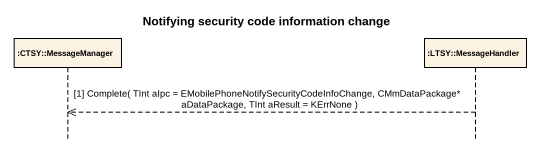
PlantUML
@startuml
title Notifying security code information change
hide footbox
participant ":CTSY::MessageManager" as CTSY_MessageManager
participant ":LTSY::MessageHandler" as LTSY_MessageHandler

LTSY_MessageHandler -->> CTSY_MessageManager : [1] Complete( TInt aIpc = EMobilePhoneNotifySecurityCodeInfoChange, CMmDataPackage* aDataPackage, TInt aResult = KErrNone )
@enduml
